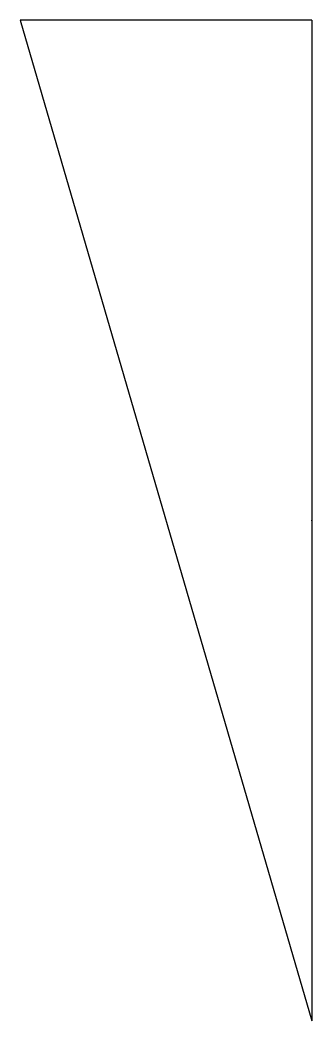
# Model space of a CAD drawing. Header units: millimetres. Extents: x -13.6 to 0, y -23.4 to 23.4.
import ezdxf

# ---------------------------------------------------------------- set-up
doc = ezdxf.new("R2010")
doc.units = ezdxf.units.MM
doc.header["$PDSIZE"] = -1

msp = doc.modelspace()

# ---------------------------------------------------------------- linework, layer by layer
at = {"color": 7, "linetype": 'Continuous'}
for p, q in [((0, 23.38), (-13.62, 23.38)), ((-13.62, 23.38), (0, -23.38)), ((0, 23.38), (0, -23.38))]:
    msp.add_line(p, q, dxfattribs=at)
msp.add_point((0, 0), dxfattribs=at)

doc.saveas('drawing.dxf')
